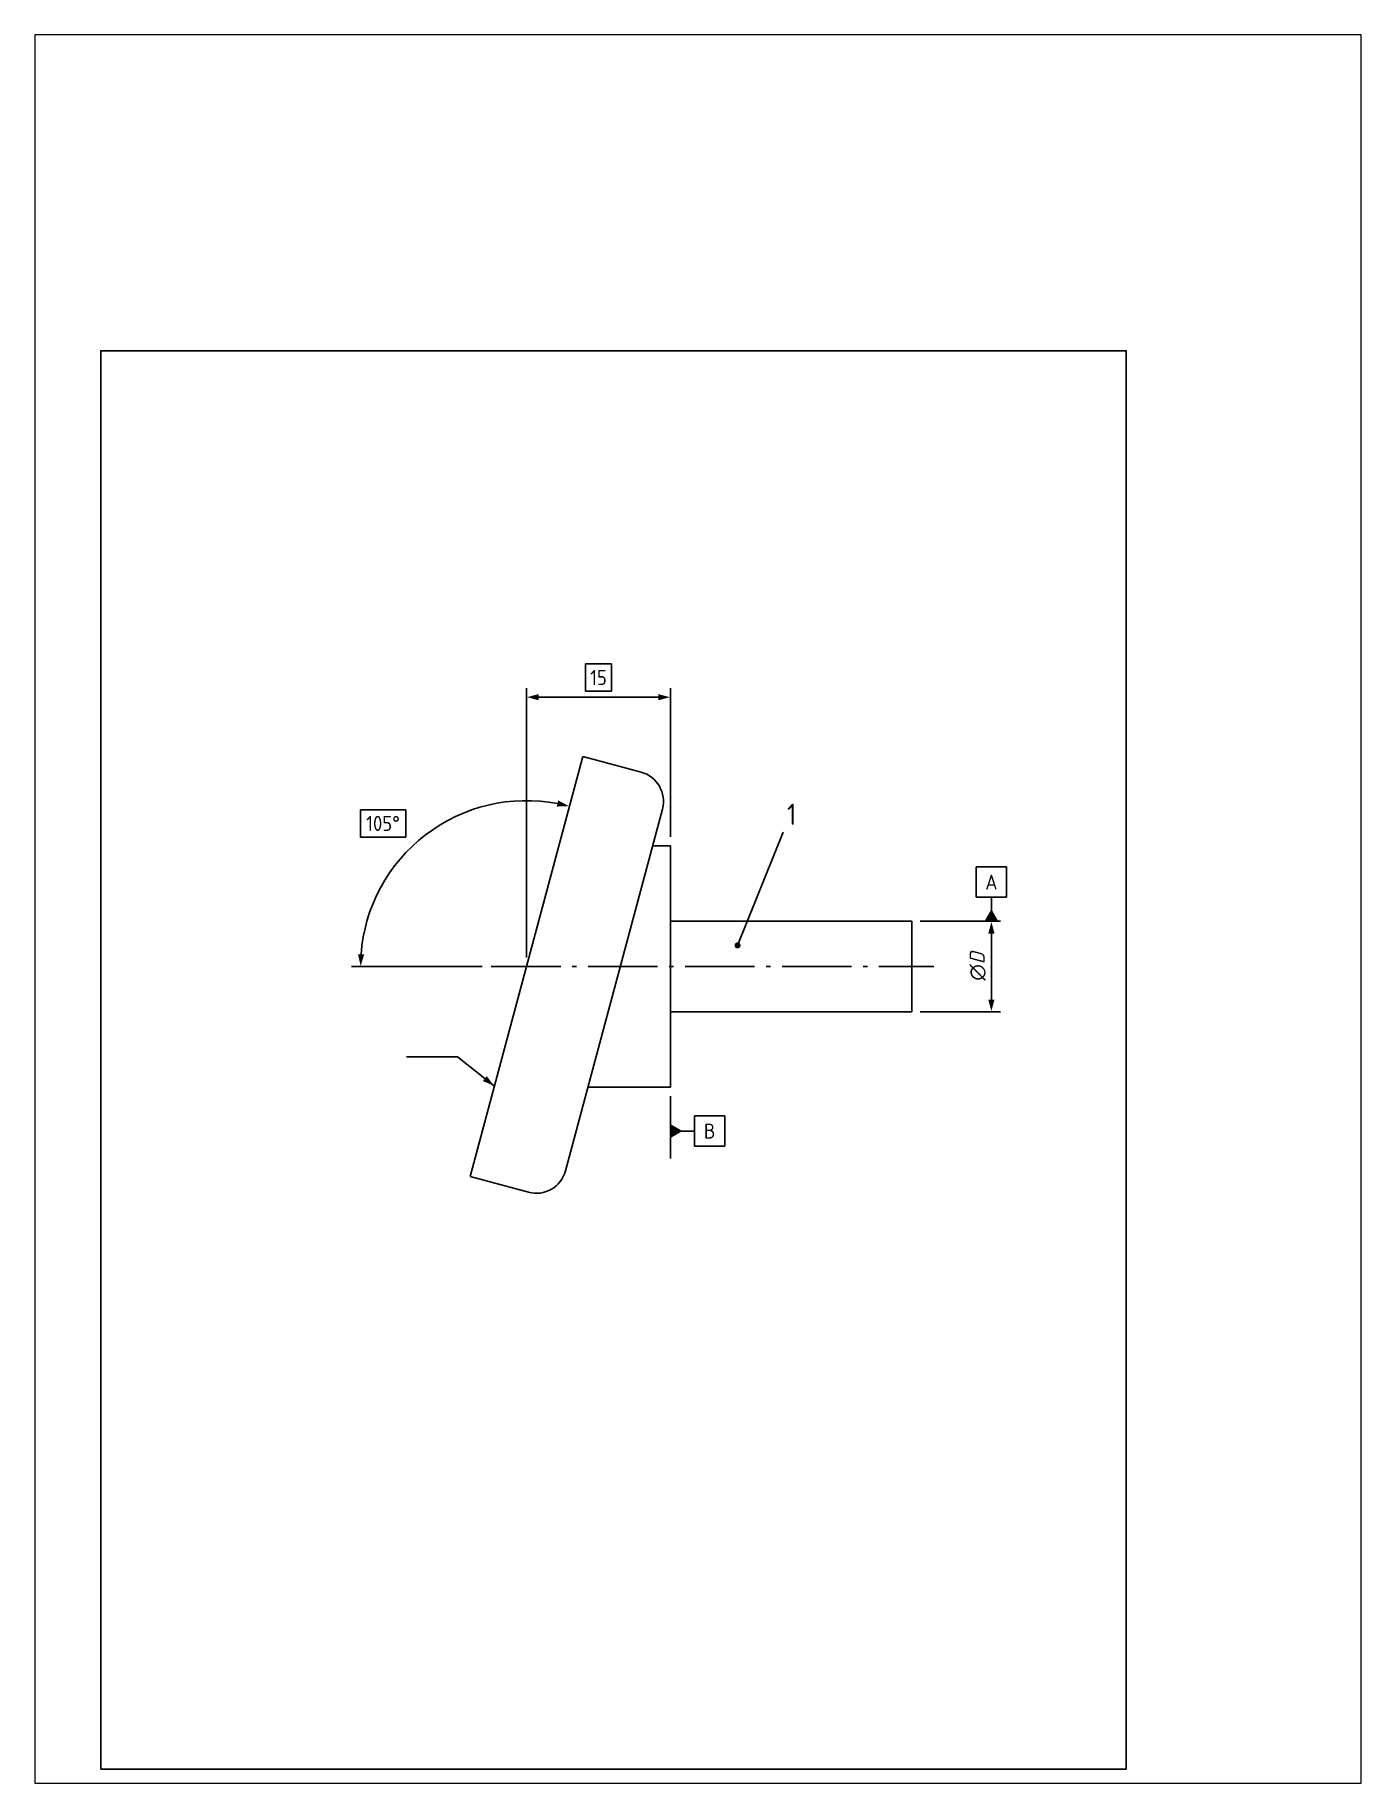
# Paper-space layout 'Présentation1' of a CAD drawing. Extents: x 20 to 179, y 26 to 235.
# The model-space entities are those that its viewports show. They can reach past a viewport. Long polylines and large blocks are cut down to what shows.
import ezdxf

# ---------------------------------------------------------------- set-up
doc = ezdxf.new("R2010")
doc.units = 0
doc.header["$PDMODE"] = 35
doc.header["$PDSIZE"] = -2
doc.linetypes.add('ACAD_ISO04W100D', pattern=[8.375, 6, -1, 0.375, -1])
doc.layers.get('0').update_dxf_attribs({"color": 31, "linetype": 'CONTINUOUS', "plot": 0})
doc.layers.get('DEFPOINTS').update_dxf_attribs({"linetype": 'CONTINUOUS'})
for name, color, linetype in [('00.1-SYMBOLS', 3, 'CONTINUOUS'), ('00.2-DIMENSIONS', 3, 'CONTINUOUS'), ('00.4-TEXT', 2, 'CONTINUOUS'), ('01.5-CONTINUOUS-050', 4, 'CONTINUOUS'), ('04.3-CENTER-025', 2, 'ACAD_ISO04W100D')]:
    doc.layers.add(name, color=color, linetype=linetype)
doc.layers.add('00.8-CADRES', color=9, linetype='CONTINUOUS', plot=False)
doc.styles.add('Latin-2-5', font='ISOCP.SHX', dxfattribs={"height": 2.5})
doc.styles.add('Latin-3-5', font='ISOCP.SHX', dxfattribs={"height": 3.5})
doc.dimstyles.new('ISO129 TC10', dxfattribs={"dimscale": 0, "dimtxt": 2.5, "dimasz": 2, "dimexe": 1.5, "dimexo": 0, "dimgap": 1, "dimtad": 1, "dimdsep": 46, "dimlunit": 6, "dimtxsty": 'Latin-2-5', "dimblk": 'FL30°iso129', "dimcen": 1.75, "dimclrd": 256, "dimclre": 256, "dimclrt": 2, "dimaunit": 1, "dimadec": 0, "dimazin": 0, "dimtfac": 2.5, "dimtmove": 0, "dimatfit": 0, "dimldrblk": 'FL30°iso129', "dimfxl": 1, "dimtolj": 1, "dimtzin": 0, "dimlwd": -1, "dimlwe": -1, "dimarcsym": 0})
doc.dimstyles.new('ISO129 TC213', dxfattribs={"dimscale": 0, "dimtxt": 2.5, "dimasz": 2, "dimexe": 1.5, "dimexo": 1.4, "dimgap": 1, "dimtad": 1, "dimdsep": 46, "dimlunit": 6, "dimtxsty": 'Latin-2-5', "dimblk": 'FL30°iso129', "dimcen": 2.5, "dimclrd": 256, "dimclre": 256, "dimclrt": 2, "dimaunit": 1, "dimadec": 0, "dimazin": 0, "dimtfac": 2.5, "dimtmove": 0, "dimatfit": 0, "dimldrblk": 'FL30°iso129', "dimfxl": 1, "dimtolj": 1, "dimtzin": 0, "dimlwd": -1, "dimlwe": -1, "dimarcsym": 0})

# ---------------------------------------------------------------- blocks, each defined once
blk = doc.blocks.new('FL30°iso129')
blk.add_hatch(color=256).paths.add_polyline_path([(-0.05, 0), (-1.016, 0.259), (-1.016, -0.259)])
blk = doc.blocks.new('*D9')
at = {"layer": '00.2-DIMENSIONS', "transparency": 16777216}
for p, q in [((84.67, 183.09), (80.32, 183.09)), ((80.32, 183.09), (80.32, 178.59)), ((84.67, 178.59), (84.67, 183.09)), ((70.56, 134.46), (70.56, 179.09)), ((92.43, 177.59), (72.56, 177.59)), ((80.32, 178.59), (84.67, 178.59)), ((94.43, 154.46), (94.43, 179.09))]:
    blk.add_line(p, q, dxfattribs=at)
at = {"layer": 'DEFPOINTS', "color": 0, "transparency": 16777216}
for p in [(70.56, 177.59), (94.43, 152.96), (70.56, 132.96)]:
    blk.add_point(p, dxfattribs=at)
at = {"layer": '00.2-DIMENSIONS', "transparency": 16777216, "xscale": 2, "yscale": 2, "zscale": 2, "rotation": 180}
blk.add_blockref('FL30°iso129', (70.56, 177.59), dxfattribs=at)
at = {"layer": '00.2-DIMENSIONS', "transparency": 16777216, "xscale": 2, "yscale": 2, "zscale": 2}
blk.add_blockref('FL30°iso129', (94.43, 177.59), dxfattribs=at)
at = {"layer": '00.2-DIMENSIONS', "color": 2, "transparency": 16777216, "insert": (82.5, 180.84), "char_height": 2.5, "attachment_point": 5, "style": 'Latin-2-5'}
blk.add_mtext('\\A1;15', dxfattribs=at)
blk = doc.blocks.new('*D10')
at = {"layer": '00.2-DIMENSIONS', "transparency": 16777216}
for p, q in [((50.54, 158.92), (43.04, 158.92)), ((43.04, 158.92), (43.04, 154.42)), ((50.54, 154.42), (50.54, 158.92)), ((43.04, 154.42), (50.54, 154.42)), ((63.23, 132.96), (41.57, 132.96))]:
    blk.add_line(p, q, dxfattribs=at)
blk.add_arc((70.56, 132.96), 27.49, 79.1687, 175.8313, dxfattribs=at)
at = {"layer": 'DEFPOINTS', "color": 0, "transparency": 16777216}
for p in [(79.89, 167.77), (61.16, 158.8), (64.73, 132.96), (138.07, 132.96), (61.24, 98.15)]:
    blk.add_point(p, dxfattribs=at)
at = {"layer": '00.2-DIMENSIONS', "transparency": 16777216, "xscale": 2, "yscale": 2, "zscale": 2}
for p, rotation in [((77.68, 159.52), 347.0843520529523), ((43.07, 132.96), 267.9156479470476)]:
    blk.add_blockref('FL30°iso129', p, dxfattribs=dict(at, rotation=rotation))
at = {"layer": '00.2-DIMENSIONS', "color": 2, "transparency": 16777216, "insert": (46.79, 156.67), "char_height": 2.5, "attachment_point": 5, "style": 'Latin-2-5'}
blk.add_mtext('\\A1;105°', dxfattribs=at)
blk = doc.blocks.new('*D11')
at = {"layer": '00.2-DIMENSIONS', "transparency": 16777216}
for p, q in [((135.83, 140.46), (149.13, 140.46)), ((147.63, 138.46), (147.63, 127.46)), ((135.83, 125.46), (149.13, 125.46))]:
    blk.add_line(p, q, dxfattribs=at)
at = {"layer": 'DEFPOINTS', "color": 0, "transparency": 16777216}
for p in [(134.43, 140.46), (134.43, 125.46), (147.63, 125.46)]:
    blk.add_point(p, dxfattribs=at)
at = {"layer": '00.2-DIMENSIONS', "transparency": 16777216, "xscale": 2, "yscale": 2, "zscale": 2}
for p, rotation in [((147.63, 140.46), 90), ((147.63, 125.46), 270)]:
    blk.add_blockref('FL30°iso129', p, dxfattribs=dict(at, rotation=rotation))
at = {"layer": '00.2-DIMENSIONS', "color": 2, "transparency": 16777216, "insert": (145.36, 132.96), "char_height": 2.5, "attachment_point": 5, "rotation": 90, "style": 'Latin-2-5'}
blk.add_mtext('\\A1;∅\\Q15D', dxfattribs=at)

msp = doc.modelspace()

# ---------------------------------------------------------------- linework, layer by layer
at = {"layer": '00.1-SYMBOLS'}
for points in [[(145.13, 144.462), (150.13, 144.462), (150.13, 149.462), (145.13, 149.462)], [(98.432, 108.202), (98.432, 103.202), (103.432, 103.202), (103.432, 108.202)]]:
    msp.add_lwpolyline(points, close=True, dxfattribs=at)
at = {"layer": '00.2-DIMENSIONS'}
msp.add_line((94.432, 111.462), (94.432, 101.136), dxfattribs=at)
at = {"layer": '00.8-CADRES'}
msp.add_lwpolyline([(0, 0), (170, 0), (170, 235), (0, 235)], close=True, dxfattribs=at)
at = {"layer": '01.5-CONTINUOUS-050'}
for p, q in [((61.235, 98.152), (79.89, 167.773)), ((89.55, 165.185), (79.89, 167.773)), ((77.018, 99.099), (93.085, 159.061)), ((94.432, 152.962), (91.451, 152.962)), ((94.432, 152.962), (94.432, 112.962)), ((94.432, 140.462), (134.432, 140.462)), ((134.432, 140.462), (134.432, 125.462)), ((94.432, 125.462), (134.432, 125.462)), ((94.432, 112.962), (80.733, 112.962)), ((70.895, 95.563), (61.235, 98.152))]:
    msp.add_line(p, q, dxfattribs=at)
for centre, start, end in [((88.256, 160.355), 345, 75), ((72.189, 100.393), 255, 345)]:
    msp.add_arc(centre, 5, start, end, dxfattribs=at)
at = {"layer": '04.3-CENTER-025'}
msp.add_line((64.734, 132.962), (138.069, 132.962), dxfattribs=at)

# ---------------------------------------------------------------- texts
at = {"layer": '00.4-TEXT', "color": 7, "insert": (113.745, 159.941), "char_height": 3.5, "attachment_point": 1, "style": 'Latin-3-5'}
msp.add_mtext_dynamic_manual_height_columns('1', width=12.13566, gutter_width=10, heights=[0], dxfattribs=at)
at = {"layer": '00.4-TEXT', "char_height": 2.5, "attachment_point": 5, "style": 'Latin-2-5'}
for s, insert in [('A', (147.63, 146.962)), ('B', (100.932, 105.702))]:
    msp.add_mtext_dynamic_manual_height_columns(s, width=3.99062, gutter_width=10, heights=[5.25], dxfattribs=dict(at, insert=insert))

# ---------------------------------------------------------------- dimensions: what is measured, and where the dimension line sits
at = {"layer": '00.2-DIMENSIONS'}
dim = msp.add_linear_dim(base=(70.563, 177.587), p1=(94.432, 152.962), p2=(70.563, 132.962), text='15', dimstyle='ISO129 TC10', override={"dimscale": 1, "dimexo": 1.5, "dimgap": -1, "dimtol": 0, "dimlim": 0}, dxfattribs=at)
dim.commit()
dim.dimension.update_dxf_attribs({"geometry": '*D9', "text_midpoint": (82.497, 180.837)})
dim = msp.add_angular_dim_2l(base=(61.159, 158.799), line1=((64.734, 132.962), (138.069, 132.962)), line2=((61.235, 98.152), (79.89, 167.773)), dimstyle='ISO129 TC10', override={"dimscale": 1, "dimexo": 1.5, "dimgap": -1, "dimtih": 1, "dimtmove": 2}, dxfattribs=at)
dim.commit()
dim.dimension.update_dxf_attribs({"geometry": '*D10', "text_midpoint": (46.795, 156.665), "dimtype": 162})
dim = msp.add_linear_dim(base=(147.63, 125.462), p1=(134.432, 140.462), p2=(134.432, 125.462), angle=90, text='∅\\Q15D', dimstyle='ISO129 TC213', override={"dimscale": 1}, dxfattribs=at)
dim.commit()
dim.dimension.update_dxf_attribs({"geometry": '*D11', "text_midpoint": (145.363, 132.962)})

# ---------------------------------------------------------------- leaders
at = {"layer": '00.1-SYMBOLS'}
for points, override in [([(105.55, 136.467), (113.115, 155.215)], {"dimscale": 1, "dimasz": 4, "dimtad": 0, "dimldrblk": 'DotSmall'}), ([(147.63, 140.462), (147.63, 144.462)], {"dimscale": 1, "dimtad": 0, "dimldrblk": 'DatumFilled'}), ([(65.252, 113.142), (59.126, 117.98), (50.688, 117.98)], {"dimscale": 1, "dimtad": 0}), ([(94.432, 105.702), (98.432, 105.702)], {"dimscale": 1, "dimtad": 0, "dimldrblk": 'DatumFilled'})]:
    msp.add_leader(points, dimstyle='ISO129 TC10', override=override, dxfattribs=at)

psp = doc.layouts.new('Présentation1')

# ---------------------------------------------------------------- viewports
at = {"layer": '01.5-CONTINUOUS-050'}
psp.add_viewport(center=(99.21, 130.71), size=(158.73, 209.13), view_center_point=(99, 142.5), view_height=289.6341, dxfattribs=at)

doc.saveas('drawing.dxf')
